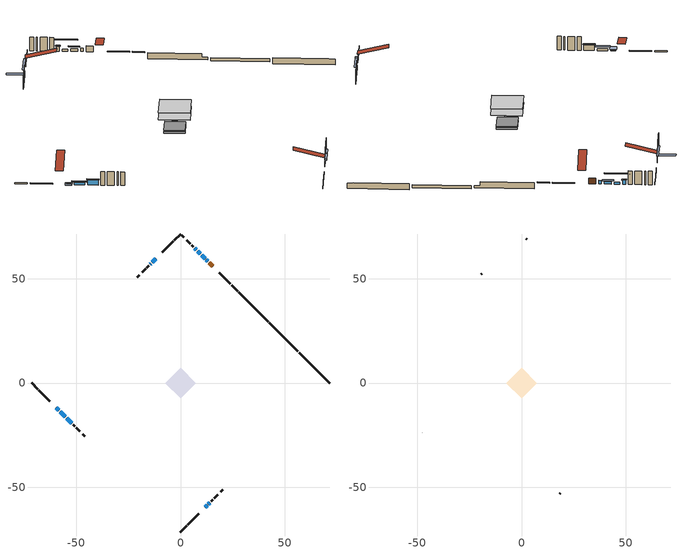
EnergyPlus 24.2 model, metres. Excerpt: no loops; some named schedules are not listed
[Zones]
conditioned space
 floor outside (Floor1 construction): -1.07,0 0,1.07 1.07,0 0,-1.07 z1.65
 floor adiabatic (AdiabaticFloorConstruction): -7.34,0 0,7.34 7.34,0 0,-7.34 z4.09
 floor foundation (Slab1 construction): -4.95,0 0,4.95 4.95,0 0,-4.95 z-1.61
 floor foundation (Slab1 construction 1): -4.81,0 0,4.81 4.81,0 0,-4.81 z-0.95
 floor foundation (Slab1 construction 2): -4.86,0 0,4.86 4.86,0 0,-4.86 z-0.6
 wall outside (RimJoist1 construction): 0,-71.41 2.88,-68.54 / -71.41,0 -68.54,-2.88 / 0,71.41 -2.88,68.54 / 27.33,44.09 24.45,46.96 z1.65:1.95
 wall outside (RimJoist2 construction): 3.54,-67.88 8.75,-62.67 / -67.88,-3.54 -62.67,-8.75 / -3.54,67.88 -8.75,62.67 / 23.79,47.62 18.58,52.83 z1.65:1.95
 wall outside (AdiabaticWallConstruction 1): 15.4,56.01 13.68,57.73 z1.65:3.68
 wall outside (AdiabaticWallConstruction): -59.49,-11.92 -58.31,-13.11 z1.65:1.93; 11.92,-59.49 12.74,-58.67 z1.65:2.97; 13.02,58.39 12.4,59.01 z1.65:2.87; -57.65,-13.76 -55.19,-16.22 z1.65:2.32; 11.75,59.67 10.08,61.34 z1.65:2.51; 13.4,-58.02 14.04,-57.38 z1.65:2.03; -11.92,59.49 -13.56,57.85 / 9.42,61.99 8.18,63.23 z1.65:2.34; 7.53,63.89 6.8,64.61 z1.65:3.17; -14.21,57.2 -14.58,56.84 z1.65:2.47; -54.53,-16.88 -52.08,-19.33 z1.65:3.47
 wall outside (Wall1 construction): 14.69,-56.72 15.52,-55.89 / -51.43,-19.99 -50.59,-20.82 / -15.23,56.18 -16.06,55.35 / 6.15,65.27 5.32,66.1 z1.65:6.53
 wall outside (Wall2 construction): 16.18,-55.23 17.79,-53.63 / -49.94,-21.48 -48.33,-23.08 / -16.72,54.69 -18.33,53.09 / 4.66,66.75 3.05,68.36 z1.65:6.53
 wall outside (Wall4 construction): 19.31,-52.1 20.18,-51.23 / -46.81,-24.61 -45.93,-25.48 / -19.85,51.56 -20.72,50.69 / 1.53,69.88 0.66,70.76 z1.65:6.53
 wall foundation (FoundationWall1 construction): 56.94,14.47,-1.61 56.94,14.47,0.55 69.97,1.45,0.55 69.97,1.45,0.38 71.41,0,0.38 71.41,0,-1.61
 wall foundation (FoundationWall2 construction): 56.28,15.13 42.61,28.8 z-0.95:0.11
 wall foundation (FoundationWall3 construction): 27.99,43.43,-0.6 27.99,43.43,1.65 40.56,30.85,1.65 40.56,30.85,0.24 41.96,29.46,0.24 41.96,29.46,-0.6
 window (WindowConstruction 5): -59.49,-11.93 -58.31,-13.11 z1.65:1.93
 window (WindowConstruction 1): 11.93,-59.49 12.74,-58.67 z1.65:2.97
 window (WindowConstruction 2): 13.02,58.39 12.41,59.01 z1.65:2.87
 window (WindowConstruction 3): -57.65,-13.76 -55.19,-16.22 z1.65:2.32
 window (WindowConstruction 4): 11.75,59.67 10.08,61.34 z1.65:2.51
 window (WindowConstruction 8): 13.4,-58.02 14.04,-57.38 z1.65:2.03
 window (WindowConstruction 9): -11.93,59.49 -13.56,57.86 z1.65:2.34
 window (WindowConstruction 10): 9.42,61.99 8.18,63.23 z1.65:2.34
 window (WindowConstruction 6): 7.52,63.89 6.8,64.61 z1.65:3.17
 window (WindowConstruction 7): -14.22,57.2 -14.58,56.84 z1.65:2.46
 window (WindowConstruction): -54.53,-16.88 -52.08,-19.33 z1.65:3.47
 door (Door): 15.4,56.01 13.68,57.73 z1.65:3.68
 ceiling adiabatic (AdiabaticFloorConstruction): 0,-7.34 7.34,0 0,7.34 -7.34,0 z4.09
attic - vented
 floor to conditioned space (Floor2 construction Reversed): -7.34,0 0,7.34 7.34,0 0,-7.34 z6.53
 wall outside (Wall3 construction): 18.44,-52.97 18.65,-52.76 / -47.68,-23.74 -47.47,-23.95 / -18.98,52.43 -19.19,52.22 / 2.4,69.02 2.19,69.23 z1.65:6.53
 roof outside (Roof1 construction): 11.27,-60.15,6.53 4.04,-52.92,9.08 2.18,-54.78,9.08 9.41,-62.01,6.53; -60.15,-11.27,6.53 -52.92,-4.04,9.08 -54.78,-2.18,9.08 -62.01,-9.41,6.53; -11.27,60.15,6.53 -4.04,52.92,9.08 -2.18,54.78,9.08 -9.41,62.01,6.53; 16.06,55.35,6.53 8.83,48.13,9.08 10.69,46.26,9.08 17.92,53.49,6.53
shading: -58.1,-13.32 -59.7,-11.71 -60.99,-13.01 -59.39,-14.61 z2.23; 14.19,-57.22 10.47,-60.94 11.01,-61.48 14.73,-57.76 z5.02; -54.69,-16.73 -58.15,-13.26 -58.69,-13.8 -55.22,-17.26 z3.03; 9.58,61.84 12.25,59.16 12.79,59.7 10.11,62.38 z3.22; 16.17,-55.25 11.27,-60.15 11.81,-60.68 16.7,-55.79 z5.04; -15.67,55.74 -9.81,61.6 -10.24,62.03 -16.1,56.17 z5.33; 5.83,65.59 11.78,59.64 12.31,60.17 6.36,66.13 z5.67; 6.59,64.82 7.74,63.68 8.17,64.11 7.02,65.25 z3.47; -14.81,56.61 -13.98,57.43 -18.27,61.72 -19.1,60.9 z2.79; -51.87,-19.54 -54.74,-16.67 -55.18,-17.1 -52.3,-19.97 z3.77
[Building]
Building 1: Terrain=Suburbs
[Site:Location]
Lethbridge CDA_AB: Latitude {deg}=49.7; Longitude {deg}=-112.77; Time Zone {hr}=-7; Elevation {m}=910; Keep Site Location Information=Yes
[Site:GroundTemperature:Shallow]
2.17017, 0.159738, -0.00126401, 0.952787, 4.78277, 8.59492, 11.8998, 13.9934, 14.1713, 12.4685, 9.24786, 5.55266
[Site:WaterMainsTemperature]
Calculation Method=Schedule; Temperature Schedule=mains temperature schedule
[Material] Roughness=Rough; Thermal Absorptance=0.9
Name | Thickness {m} | Conductivity {W/m-K} | Density {kg/m3} | Specific Heat {J/kg-K} | Solar Absorptance | Visible Absorptance
asphalt or fiberglass shingles | 0.00635 | 0.162714 | 1121.4 | 1465.45 | 0.4 | 0.4
ceiling loosefill ins | 0.169333 | 0.0480833 | 16.02 | 1046.75 | 0.7 | 0.7
ceiling stud and cavity | 0.1397 | 0.116672 | 65.682 | 1177.47 | 0.7 | 0.7
concrete 4.0 in. | 0.1016 | 1.803125 | 2242.8 | 837.4 | 0.7 | 0.7
concrete 8.0 in. | 0.2032 | 1.803125 | 2242.8 | 837.4 | 0.7 | 0.7
door material | 0.04445 | 0.053851 | 512.64 | 1214.23 | 0.7 | 0.7
exterior vertical ins | 0.0313123 | 0.029427 | 32.04 | 1214.23 | 0.7 | 0.7
floor covering | 0.0127 | 0.0433444 | 54.468 | 1339.84 | 0.6 | 0.6
floor rigid ins | 0.051816 | 0.029427 | 32.04 | 1214.23 | 0.7 | 0.7
floor rigid ins 1; wall rigid ins | 0.512978 | 0.029427 | 32.04 | 1214.23 | 0.7 | 0.7
floor stud and cavity | 0.1397 | 0.0967298 | 92.3553 | 1139.71 | 0.7 | 0.7
floor stud and cavity 1 | 0.1397 | 1.75129 | 37.0049 | 1207.88 | 0.7 | 0.7
furniture material conditioned space 1 | 0.1524 | 0.115458 | 640.8 | 1214.23 | 0.6 | 0.6
gypsum board | 0.0127 | 0.160291 | 801 | 837.4 | 0.6 | 0.6
gypsum board 1 | 0.0127 | 0.160291 | 801 | 837.4 | 0.7 | 0.7
osb sheathing 0.5 in. | 0.0127 | 0.115458 | 512.64 | 1214.23 | 0.7 | 0.7
osb sheathing 0.75 in. | 0.01905 | 0.115458 | 512.64 | 1214.23 | 0.7 | 0.7
osb sheathing 2.0 in. | 0.0508 | 0.115458 | 512.64 | 1214.23 | 0.7 | 0.7
rim joist stud and cavity | 0.0508 | 0.0281579 | 125.044 | 1163.47 | 0.6 | 0.6
rim joist stud and cavity 1 | 0.0508 | 0.143208 | 50.32683 | 1063.81 | 0.6 | 0.6
wall stud and cavity | 0.1397 | 0.0924691 | 139.0536 | 1170.24 | 0.7 | 0.7
wall stud and cavity 1 | 0.1397 | 0.092254 | 139.0536 | 1170.24 | 0.7 | 0.7
wall stud and cavity 2 | 0.0889 | 6.9971 | 50.32683 | 1063.81 | 0.6 | 0.6
wall stud and cavity 3 | 0.1397 | 0.0938894 | 139.0536 | 1170.24 | 0.7 | 0.7
wall stud and cavity 4 | 0.0889 | 0.380278 | 52.3479 | 1209.89 | 0.7 | 0.7
wall stud and cavity 5 | 0.0889 | 0.391764 | 83.0341 | 1211.67 | 0.7 | 0.7
wood siding | 0.0254 | 0.102417 | 544.68 | 1172.36 | 0.4 | 0.4
wood siding 1 | 0.00254 | 0.102417 | 544.68 | 1172.36 | 0.4 | 0.4
wood siding 2; wood siding 3; wood siding 4 | 0.0254 | 0.102417 | 544.68 | 1172.36 | 0.7 | 0.7
[WindowMaterial:SimpleGlazingSystem]
Name | U-Factor {W/m2-K} | Solar Heat Gain Coefficient
WindowMaterial | 2.9077 | 0.68
WindowMaterial 1 | 2.91963 | 0.67
WindowMaterial 10 | 4.636087 | 0.66
WindowMaterial 2 | 1.79538 | 0.38
WindowMaterial 3 | 1.82037 | 0.37
WindowMaterial 4 | 1.73576 | 0.4
WindowMaterial 5 | 2.7033 | 0.47
WindowMaterial 6 | 2.76178 | 0.61
WindowMaterial 7 | 2.74929 | 0.58
WindowMaterial 8 | 2.62948 | 0.55
WindowMaterial 9 | 4.95519 | 0.64
[Construction]
AdiabaticFloorConstruction: floor stud and cavity 1, floor rigid ins 1, osb sheathing 0.75 in., floor covering
AdiabaticWallConstruction: wood siding 3, wall rigid ins, wall stud and cavity 4, gypsum board
AdiabaticWallConstruction 1: wood siding 4, wall rigid ins, wall stud and cavity 4, gypsum board
Door: door material
Floor1 construction: floor stud and cavity, floor rigid ins, osb sheathing 0.75 in., floor covering
Floor2 construction Reversed: gypsum board, ceiling stud and cavity, ceiling loosefill ins
FoundationWall1 construction: concrete 8.0 in., gypsum board 1
FoundationWall2 construction; FoundationWall3 construction: concrete 8.0 in.
furniture construction conditioned space 1: furniture material conditioned space 1
PartitionWallConstruction: gypsum board, wall stud and cavity 5, gypsum board
RimJoist1 construction: wood siding 2, osb sheathing 2.0 in., rim joist stud and cavity
RimJoist2 construction: wood siding 2, rim joist stud and cavity 1
Roof1 construction: asphalt or fiberglass shingles
Slab1 construction; Slab1 construction 1; Slab1 construction 2: concrete 4.0 in.
Wall1 construction: wood siding, osb sheathing 0.5 in., wall stud and cavity, gypsum board
Wall2 construction: wood siding, osb sheathing 0.5 in., wall stud and cavity 1, gypsum board
Wall3 construction: wood siding 1, wall stud and cavity 2
Wall4 construction: wood siding, osb sheathing 0.5 in., wall stud and cavity 3, gypsum board
WindowConstruction: WindowMaterial
WindowConstruction 1: WindowMaterial 1
WindowConstruction 10: WindowMaterial 10
WindowConstruction 2: WindowMaterial 2
WindowConstruction 3: WindowMaterial 3
WindowConstruction 4: WindowMaterial 4
WindowConstruction 5: WindowMaterial 5
WindowConstruction 6: WindowMaterial 6
WindowConstruction 7: WindowMaterial 7
WindowConstruction 8: WindowMaterial 8
WindowConstruction 9: WindowMaterial 9
[Zone] Multiplier=1; Part of Total Floor Area=Yes
Name | Volume {m3}
attic - vented | 45.199
conditioned space | 563.6
[Space]
Name | Zone | Volume {m3}
attic - vented 1 | attic - vented | 45.199
conditioned space 1 | conditioned space | 563.6
[ZoneInfiltration:EffectiveLeakageArea]
infil attic - vented 1: Zone or Space=attic - vented 1; Schedule=Always On Discrete; Effective Air Leakage Area {cm2}=3917.45; Stack Coefficient=0.00051685; Wind Coefficient=1.53604e-05
[ZoneMixing]
whole house fan mix: Zone or Space=attic - vented; Schedule=Always On Continuous; Design Flow Rate Calculation Method=Flow/Zone; Design Flow Rate {m3/s}=0; Source Zone or Space=conditioned space
[SurfaceProperty:ExposedFoundationPerimeter] Exposed Perimeter Calculation Method=TotalExposedPerimeter
Name | Total Exposed Perimeter {m}
Slab1 | 20.47
Slab1 1 | 19.33
Slab1 2 | 19.76
[InternalMass] Zone or ZoneList=conditioned space; Space or SpaceList=conditioned space 1
Name | Construction | Surface Area {m2}
furniture mass conditioned space 1 | furniture construction conditioned space 1 | 100.988
partition wall mass | PartitionWallConstruction | 252.47
[Lights]
interior lighting: Zone or ZoneList or Space or SpaceList=conditioned space 1; Schedule=interior lighting schedule; Design Level Calculation Method=LightingLevel; Lighting Level {W}=343.2; Return Air Fraction=0; Fraction Radiant=0.6; Fraction Visible=0.2; Fraction Replaceable=1
[People]
occupants: Zone or ZoneList or Space or SpaceList=conditioned space 1; Number of People Schedule=occupants schedule; Number of People Calculation Method=People; Number of People=3; Fraction Radiant=0.314171; Sensible Heat Fraction=0.56303; Activity Level Schedule=occupants activity schedule; Carbon Dioxide Generation Rate {m3/s-W}=0; Enable ASHRAE 55 Comfort Warnings=No; Mean Radiant Temperature Calculation Type=EnclosureAveraged
[ElectricEquipment] Zone or ZoneList or Space or SpaceList=conditioned space 1; Design Level Calculation Method=EquipmentLevel
Name | Schedule | Design Level {W} | Fraction Latent | Fraction Radiant | Fraction Lost
clothes dryer | clothes dryer schedule | 140.772 | 0.015 | 0.081 | 0.85
clothes washer | clothes washer schedule | 32.1985 | 0.03 | 0.162 | 0.7
cooking range | cooking range schedule | 215.147 | 0.08 | 0.432 | 0.2
dishwasher | dishwasher schedule | 66.8632 | 0.3 | 0.18 | 0.4
fridge | fridge schedule | 72.9452 | 0 | 0.6 | 0
mech vent house fan | mech vent house fan schedule | 0 | 0 | 0 | 1
mech vent house fan cfis | mech vent house fan cfis schedule | 0 | 0 | 0 | 0
misc plug loads | misc plug loads schedule | 494.7 | 0.045 | 0.513 | 0.1
whole house fan | Always On Discrete | 0 | 0 | 0 | 1
[OtherEquipment] Zone or ZoneList or Space or SpaceList=conditioned space 1; Design Level Calculation Method=EquipmentLevel
Name | Fuel Type | Schedule | Design Level {W} | Fraction Latent | Fraction Radiant | Fraction Lost
clothes dryer 1 | Electricity | clothes dryer schedule | 0 | 0.015 | 0.081 | 0.85
cooking range 1 | Electricity | cooking range schedule | 0 | 0.08 | 0.432 | 0.2
general water use latent | None | general water use schedule | 62.594 | 1 | 0 | 0
general water use sensible | None | general water use schedule | -61.6891 | 0 | 0.6 | 0
mech vent house fan latent load | None | Always On Discrete | 0 | 1 | 0 | 0
mech vent house fan sensible load | None | Always On Discrete | 0 | 0 | 0 | 0
water heater energy adjustment1 | NaturalGas | Always On Discrete | 0.01 | 0 | 0 | 1
[ZoneInfiltration:DesignFlowRate] Zone or ZoneList or Space or SpaceList=conditioned space 1; Schedule=Always On Discrete; Design Flow Rate Calculation Method=Flow/Zone; Design Flow Rate {m3/s}=0
infil flow; natural vent flow; whole house fan flow
[Foundation:Kiva] Initial Indoor Air Temperature {C}=18; Wall Depth Below Slab {m}=0.2032
Name | Wall Height Above Grade {m} | Custom Block Material Name 1 | Custom Block Depth 1 {m} | Custom Block X Position 1 {m} | Custom Block Z Position 1 {m}
Foundation Kiva 1 | 0.549981 | exterior vertical ins | 2.16 | 0.2159 | 0
Foundation Kiva 2 | 0.110002
Foundation Kiva 3 | 1.65
[Foundation:Kiva:Settings]
Soil Conductivity {W/m-K}=0.849921; Soil Density {kg/m3}=1842.3; Soil Specific Heat {J/kg-K}=418.7; Ground Solar Absorptivity=0.9; Ground Thermal Absorptivity=0.9; Ground Surface Roughness {m}=0.03; Far-Field Width {m}=40; Deep-Ground Boundary Condition=ZeroFlux; Deep-Ground Depth {m}=40; Minimum Cell Dimension {m}=0.2; Maximum Cell Growth Coefficient=3; Simulation Timestep=Timestep
[Exterior:Lights]
exterior lighting: Schedule=exterior lighting schedule; Design Level {W}=75.6
[Schedule:Constant]
Name | Hourly Value
Always On Continuous; mech vent house fan schedule; mech vent house fan cfis schedule; Always On Discrete | 1
occupants activity schedule | 117.228
fridge schedule | 0
[Schedule:Week:Daily]
interior lighting schedule Week Rule - Jan1-Jan27: interior lighting schedule day, interior lighting schedule day, interior lighting schedule day, interior lighting schedule day, interior lighting schedule day, interior lighting schedule day, interior lighting schedule day, interior lighting schedule default day, interior lighting schedule default day, interior lighting schedule default day, interior lighting schedule default day, interior lighting schedule default day
interior lighting schedule Week Rule - Jan28-Feb3: interior lighting schedule day, interior lighting schedule day, interior lighting schedule day, interior lighting schedule day, interior lighting schedule day 1, interior lighting schedule day 1, interior lighting schedule day 1, interior lighting schedule default day, interior lighting schedule default day, interior lighting schedule default day, interior lighting schedule default day, interior lighting schedule default day
interior lighting schedule Week Rule - Feb4-Feb24: interior lighting schedule day 1, interior lighting schedule day 1, interior lighting schedule day 1, interior lighting schedule day 1, interior lighting schedule day 1, interior lighting schedule day 1, interior lighting schedule day 1, interior lighting schedule default day, interior lighting schedule default day, interior lighting schedule default day, interior lighting schedule default day, interior lighting schedule default day
interior lighting schedule Week Rule - Feb25-Mar3: interior lighting schedule day 1, interior lighting schedule day 1, interior lighting schedule day 1, interior lighting schedule day 1, interior lighting schedule day 2, interior lighting schedule day 2, interior lighting schedule day 2, interior lighting schedule default day, interior lighting schedule default day, interior lighting schedule default day, interior lighting schedule default day, interior lighting schedule default day
interior lighting schedule Week Rule - Mar4-Mar31: interior lighting schedule day 2, interior lighting schedule day 2, interior lighting schedule day 2, interior lighting schedule day 2, interior lighting schedule day 2, interior lighting schedule day 2, interior lighting schedule day 2, interior lighting schedule default day, interior lighting schedule default day, interior lighting schedule default day, interior lighting schedule default day, interior lighting schedule default day
interior lighting schedule Week Rule - Apr1-Apr28: interior lighting schedule day 3, interior lighting schedule day 3, interior lighting schedule day 3, interior lighting schedule day 3, interior lighting schedule day 3, interior lighting schedule day 3, interior lighting schedule day 3, interior lighting schedule default day, interior lighting schedule default day, interior lighting schedule default day, interior lighting schedule default day, interior lighting schedule default day
interior lighting schedule Week Rule - Apr29-May5: interior lighting schedule day 3, interior lighting schedule day 3, interior lighting schedule day 4, interior lighting schedule day 4, interior lighting schedule day 4, interior lighting schedule day 4, interior lighting schedule day 4, interior lighting schedule default day, interior lighting schedule default day, interior lighting schedule default day, interior lighting schedule default day, interior lighting schedule default day
interior lighting schedule Week Rule - May6-May26: interior lighting schedule day 4, interior lighting schedule day 4, interior lighting schedule day 4, interior lighting schedule day 4, interior lighting schedule day 4, interior lighting schedule day 4, interior lighting schedule day 4, interior lighting schedule default day, interior lighting schedule default day, interior lighting schedule default day, interior lighting schedule default day, interior lighting schedule default day
interior lighting schedule Week Rule - May27-Jun2: interior lighting schedule day 4, interior lighting schedule day 4, interior lighting schedule day 4, interior lighting schedule day 4, interior lighting schedule day 4, interior lighting schedule day 5, interior lighting schedule day 5, interior lighting schedule default day, interior lighting schedule default day, interior lighting schedule default day, interior lighting schedule default day, interior lighting schedule default day
interior lighting schedule Week Rule - Jun3-Jun30: interior lighting schedule day 5, interior lighting schedule day 5, interior lighting schedule day 5, interior lighting schedule day 5, interior lighting schedule day 5, interior lighting schedule day 5, interior lighting schedule day 5, interior lighting schedule default day, interior lighting schedule default day, interior lighting schedule default day, interior lighting schedule default day, interior lighting schedule default day
interior lighting schedule Week Rule - Jul1-Jul28: interior lighting schedule day 6, interior lighting schedule day 6, interior lighting schedule day 6, interior lighting schedule day 6, interior lighting schedule day 6, interior lighting schedule day 6, interior lighting schedule day 6, interior lighting schedule default day, interior lighting schedule default day, interior lighting schedule default day, interior lighting schedule default day, interior lighting schedule default day
interior lighting schedule Week Rule - Jul29-Aug4: interior lighting schedule day 6, interior lighting schedule day 6, interior lighting schedule day 6, interior lighting schedule day 7, interior lighting schedule day 7, interior lighting schedule day 7, interior lighting schedule day 7, interior lighting schedule default day, interior lighting schedule default day, interior lighting schedule default day, interior lighting schedule default day, interior lighting schedule default day
interior lighting schedule Week Rule - Aug5-Aug25: interior lighting schedule day 7, interior lighting schedule day 7, interior lighting schedule day 7, interior lighting schedule day 7, interior lighting schedule day 7, interior lighting schedule day 7, interior lighting schedule day 7, interior lighting schedule default day, interior lighting schedule default day, interior lighting schedule default day, interior lighting schedule default day, interior lighting schedule default day
interior lighting schedule Week Rule - Aug26-Sep1: interior lighting schedule day 7, interior lighting schedule day 7, interior lighting schedule day 7, interior lighting schedule day 7, interior lighting schedule day 7, interior lighting schedule day 7, interior lighting schedule day 8, interior lighting schedule default day, interior lighting schedule default day, interior lighting schedule default day, interior lighting schedule default day, interior lighting schedule default day
interior lighting schedule Week Rule - Sep2-Sep29: interior lighting schedule day 8, interior lighting schedule day 8, interior lighting schedule day 8, interior lighting schedule day 8, interior lighting schedule day 8, interior lighting schedule day 8, interior lighting schedule day 8, interior lighting schedule default day, interior lighting schedule default day, interior lighting schedule default day, interior lighting schedule default day, interior lighting schedule default day
interior lighting schedule Week Rule - Sep30-Oct6: interior lighting schedule day 8, interior lighting schedule day 9, interior lighting schedule day 9, interior lighting schedule day 9, interior lighting schedule day 9, interior lighting schedule day 9, interior lighting schedule day 9, interior lighting schedule default day, interior lighting schedule default day, interior lighting schedule default day, interior lighting schedule default day, interior lighting schedule default day
interior lighting schedule Week Rule - Oct7-Oct27: interior lighting schedule day 9, interior lighting schedule day 9, interior lighting schedule day 9, interior lighting schedule day 9, interior lighting schedule day 9, interior lighting schedule day 9, interior lighting schedule day 9, interior lighting schedule default day, interior lighting schedule default day, interior lighting schedule default day, interior lighting schedule default day, interior lighting schedule default day
interior lighting schedule Week Rule - Oct28-Nov3: interior lighting schedule day 9, interior lighting schedule day 9, interior lighting schedule day 9, interior lighting schedule day 9, interior lighting schedule day 10, interior lighting schedule day 10, interior lighting schedule day 10, interior lighting schedule default day, interior lighting schedule default day, interior lighting schedule default day, interior lighting schedule default day, interior lighting schedule default day
interior lighting schedule Week Rule - Nov4-Nov24: interior lighting schedule day 10, interior lighting schedule day 10, interior lighting schedule day 10, interior lighting schedule day 10, interior lighting schedule day 10, interior lighting schedule day 10, interior lighting schedule day 10, interior lighting schedule default day, interior lighting schedule default day, interior lighting schedule default day, interior lighting schedule default day, interior lighting schedule default day
interior lighting schedule Week Rule - Nov25-Dec1: interior lighting schedule day 10, interior lighting schedule day 10, interior lighting schedule day 10, interior lighting schedule day 10, interior lighting schedule day 10, interior lighting schedule day 10, interior lighting schedule day 11, interior lighting schedule default day, interior lighting schedule default day, interior lighting schedule default day, interior lighting schedule default day, interior lighting schedule default day
interior lighting schedule Week Rule - Dec2-Dec31: interior lighting schedule day 11, interior lighting schedule day 11, interior lighting schedule day 11, interior lighting schedule day 11, interior lighting schedule day 11, interior lighting schedule day 11, interior lighting schedule day 11, interior lighting schedule default day, interior lighting schedule default day, interior lighting schedule default day, interior lighting schedule default day, interior lighting schedule default day
occupants schedule Week Rule - Jan1-Dec31: occupants schedule day, occupants schedule day, occupants schedule day, occupants schedule day, occupants schedule day, occupants schedule day, occupants schedule day, occupants schedule default day, occupants schedule default day, occupants schedule default day, occupants schedule default day, occupants schedule default day
clothes dryer schedule Week Rule - Jan1-Dec31: clothes dryer schedule day, clothes dryer schedule day, clothes dryer schedule day, clothes dryer schedule day, clothes dryer schedule day, clothes dryer schedule day, clothes dryer schedule day, clothes dryer schedule default day, clothes dryer schedule default day, clothes dryer schedule default day, clothes dryer schedule default day, clothes dryer schedule default day
clothes washer schedule Week Rule - Jan1-Dec31: clothes washer schedule day, clothes washer schedule day, clothes washer schedule day, clothes washer schedule day, clothes washer schedule day, clothes washer schedule day, clothes washer schedule day, clothes washer schedule default day, clothes washer schedule default day, clothes washer schedule default day, clothes washer schedule default day, clothes washer schedule default day
cooking range schedule Week Rule - Jan1-Dec31: cooking range schedule day, cooking range schedule day, cooking range schedule day, cooking range schedule day, cooking range schedule day, cooking range schedule day, cooking range schedule day, cooking range schedule default day, cooking range schedule default day, cooking range schedule default day, cooking range schedule default day, cooking range schedule default day
dishwasher schedule Week Rule - Jan1-Dec31: dishwasher schedule day, dishwasher schedule day, dishwasher schedule day, dishwasher schedule day, dishwasher schedule day, dishwasher schedule day, dishwasher schedule day, dishwasher schedule default day, dishwasher schedule default day, dishwasher schedule default day, dishwasher schedule default day, dishwasher schedule default day
misc plug loads schedule Week Rule - Jan1-Dec31: misc plug loads schedule day, misc plug loads schedule day, misc plug loads schedule day, misc plug loads schedule day, misc plug loads schedule day, misc plug loads schedule day, misc plug loads schedule day, misc plug loads schedule default day, misc plug loads schedule default day, misc plug loads schedule default day, misc plug loads schedule default day, misc plug loads schedule default day
general water use schedule Week Rule - Jan1-Dec31: general water use schedule day, general water use schedule day, general water use schedule day, general water use schedule day, general water use schedule day, general water use schedule day, general water use schedule day, general water use schedule default day, general water use schedule default day, general water use schedule default day, general water use schedule default day, general water use schedule default day
exterior lighting schedule Week Rule - Jan1-Jan27: exterior lighting schedule day, exterior lighting schedule day, exterior lighting schedule day, exterior lighting schedule day, exterior lighting schedule day, exterior lighting schedule day, exterior lighting schedule day, exterior lighting schedule default day, exterior lighting schedule default day, exterior lighting schedule default day, exterior lighting schedule default day, exterior lighting schedule default day
exterior lighting schedule Week Rule - Jan28-Feb3: exterior lighting schedule day, exterior lighting schedule day, exterior lighting schedule day, exterior lighting schedule day, exterior lighting schedule day 1, exterior lighting schedule day 1, exterior lighting schedule day 1, exterior lighting schedule default day, exterior lighting schedule default day, exterior lighting schedule default day, exterior lighting schedule default day, exterior lighting schedule default day
exterior lighting schedule Week Rule - Feb4-Feb24: exterior lighting schedule day 1, exterior lighting schedule day 1, exterior lighting schedule day 1, exterior lighting schedule day 1, exterior lighting schedule day 1, exterior lighting schedule day 1, exterior lighting schedule day 1, exterior lighting schedule default day, exterior lighting schedule default day, exterior lighting schedule default day, exterior lighting schedule default day, exterior lighting schedule default day
exterior lighting schedule Week Rule - Feb25-Mar3: exterior lighting schedule day 1, exterior lighting schedule day 1, exterior lighting schedule day 1, exterior lighting schedule day 1, exterior lighting schedule day 2, exterior lighting schedule day 2, exterior lighting schedule day 2, exterior lighting schedule default day, exterior lighting schedule default day, exterior lighting schedule default day, exterior lighting schedule default day, exterior lighting schedule default day
exterior lighting schedule Week Rule - Mar4-Mar31: exterior lighting schedule day 2, exterior lighting schedule day 2, exterior lighting schedule day 2, exterior lighting schedule day 2, exterior lighting schedule day 2, exterior lighting schedule day 2, exterior lighting schedule day 2, exterior lighting schedule default day, exterior lighting schedule default day, exterior lighting schedule default day, exterior lighting schedule default day, exterior lighting schedule default day
exterior lighting schedule Week Rule - Apr1-Apr28: exterior lighting schedule day 3, exterior lighting schedule day 3, exterior lighting schedule day 3, exterior lighting schedule day 3, exterior lighting schedule day 3, exterior lighting schedule day 3, exterior lighting schedule day 3, exterior lighting schedule default day, exterior lighting schedule default day, exterior lighting schedule default day, exterior lighting schedule default day, exterior lighting schedule default day
exterior lighting schedule Week Rule - Apr29-May5: exterior lighting schedule day 3, exterior lighting schedule day 3, exterior lighting schedule day 4, exterior lighting schedule day 4, exterior lighting schedule day 4, exterior lighting schedule day 4, exterior lighting schedule day 4, exterior lighting schedule default day, exterior lighting schedule default day, exterior lighting schedule default day, exterior lighting schedule default day, exterior lighting schedule default day
exterior lighting schedule Week Rule - May6-May26: exterior lighting schedule day 4, exterior lighting schedule day 4, exterior lighting schedule day 4, exterior lighting schedule day 4, exterior lighting schedule day 4, exterior lighting schedule day 4, exterior lighting schedule day 4, exterior lighting schedule default day, exterior lighting schedule default day, exterior lighting schedule default day, exterior lighting schedule default day, exterior lighting schedule default day
exterior lighting schedule Week Rule - May27-Jun2: exterior lighting schedule day 4, exterior lighting schedule day 4, exterior lighting schedule day 4, exterior lighting schedule day 4, exterior lighting schedule day 4, exterior lighting schedule day 5, exterior lighting schedule day 5, exterior lighting schedule default day, exterior lighting schedule default day, exterior lighting schedule default day, exterior lighting schedule default day, exterior lighting schedule default day
exterior lighting schedule Week Rule - Jun3-Jun30: exterior lighting schedule day 5, exterior lighting schedule day 5, exterior lighting schedule day 5, exterior lighting schedule day 5, exterior lighting schedule day 5, exterior lighting schedule day 5, exterior lighting schedule day 5, exterior lighting schedule default day, exterior lighting schedule default day, exterior lighting schedule default day, exterior lighting schedule default day, exterior lighting schedule default day
exterior lighting schedule Week Rule - Jul1-Jul28: exterior lighting schedule day 6, exterior lighting schedule day 6, exterior lighting schedule day 6, exterior lighting schedule day 6, exterior lighting schedule day 6, exterior lighting schedule day 6, exterior lighting schedule day 6, exterior lighting schedule default day, exterior lighting schedule default day, exterior lighting schedule default day, exterior lighting schedule default day, exterior lighting schedule default day
exterior lighting schedule Week Rule - Jul29-Aug4: exterior lighting schedule day 6, exterior lighting schedule day 6, exterior lighting schedule day 6, exterior lighting schedule day 7, exterior lighting schedule day 7, exterior lighting schedule day 7, exterior lighting schedule day 7, exterior lighting schedule default day, exterior lighting schedule default day, exterior lighting schedule default day, exterior lighting schedule default day, exterior lighting schedule default day
exterior lighting schedule Week Rule - Aug5-Aug25: exterior lighting schedule day 7, exterior lighting schedule day 7, exterior lighting schedule day 7, exterior lighting schedule day 7, exterior lighting schedule day 7, exterior lighting schedule day 7, exterior lighting schedule day 7, exterior lighting schedule default day, exterior lighting schedule default day, exterior lighting schedule default day, exterior lighting schedule default day, exterior lighting schedule default day
exterior lighting schedule Week Rule - Aug26-Sep1: exterior lighting schedule day 7, exterior lighting schedule day 7, exterior lighting schedule day 7, exterior lighting schedule day 7, exterior lighting schedule day 7, exterior lighting schedule day 7, exterior lighting schedule day 8, exterior lighting schedule default day, exterior lighting schedule default day, exterior lighting schedule default day, exterior lighting schedule default day, exterior lighting schedule default day
exterior lighting schedule Week Rule - Sep2-Sep29: exterior lighting schedule day 8, exterior lighting schedule day 8, exterior lighting schedule day 8, exterior lighting schedule day 8, exterior lighting schedule day 8, exterior lighting schedule day 8, exterior lighting schedule day 8, exterior lighting schedule default day, exterior lighting schedule default day, exterior lighting schedule default day, exterior lighting schedule default day, exterior lighting schedule default day
exterior lighting schedule Week Rule - Sep30-Oct6: exterior lighting schedule day 8, exterior lighting schedule day 9, exterior lighting schedule day 9, exterior lighting schedule day 9, exterior lighting schedule day 9, exterior lighting schedule day 9, exterior lighting schedule day 9, exterior lighting schedule default day, exterior lighting schedule default day, exterior lighting schedule default day, exterior lighting schedule default day, exterior lighting schedule default day
exterior lighting schedule Week Rule - Oct7-Oct27: exterior lighting schedule day 9, exterior lighting schedule day 9, exterior lighting schedule day 9, exterior lighting schedule day 9, exterior lighting schedule day 9, exterior lighting schedule day 9, exterior lighting schedule day 9, exterior lighting schedule default day, exterior lighting schedule default day, exterior lighting schedule default day, exterior lighting schedule default day, exterior lighting schedule default day
exterior lighting schedule Week Rule - Oct28-Nov3: exterior lighting schedule day 9, exterior lighting schedule day 9, exterior lighting schedule day 9, exterior lighting schedule day 9, exterior lighting schedule day 10, exterior lighting schedule day 10, exterior lighting schedule day 10, exterior lighting schedule default day, exterior lighting schedule default day, exterior lighting schedule default day, exterior lighting schedule default day, exterior lighting schedule default day
[Schedule:Year]
interior lighting schedule: interior lighting schedule Week Rule - Jan1-Jan27, 1, 1, 1, 27, interior lighting schedule Week Rule - Jan28-Feb3, 1, 28, 2, 3, interior lighting schedule Week Rule - Feb4-Feb24, 2, 4, 2, 24, interior lighting schedule Week Rule - Feb25-Mar3, 2, 25, 3, 3, interior lighting schedule Week Rule - Mar4-Mar31, 3, 4, 3, 31, interior lighting schedule Week Rule - Apr1-Apr28, 4, 1, 4, 28, interior lighting schedule Week Rule - Apr29-May5, 4, 29, 5, 5, interior lighting schedule Week Rule - May6-May26, 5, 6, 5, 26, interior lighting schedule Week Rule - May27-Jun2, 5, 27, 6, 2, interior lighting schedule Week Rule - Jun3-Jun30, 6, 3, 6, 30, interior lighting schedule Week Rule - Jul1-Jul28, 7, 1, 7, 28, interior lighting schedule Week Rule - Jul29-Aug4, 7, 29, 8, 4, interior lighting schedule Week Rule - Aug5-Aug25, 8, 5, 8, 25, interior lighting schedule Week Rule - Aug26-Sep1, 8, 26, 9, 1, interior lighting schedule Week Rule - Sep2-Sep29, 9, 2, 9, 29, interior lighting schedule Week Rule - Sep30-Oct6, 9, 30, 10, 6, interior lighting schedule Week Rule - Oct7-Oct27, 10, 7, 10, 27, interior lighting schedule Week Rule - Oct28-Nov3, 10, 28, 11, 3, interior lighting schedule Week Rule - Nov4-Nov24, 11, 4, 11, 24, interior lighting schedule Week Rule - Nov25-Dec1, 11, 25, 12, 1, interior lighting schedule Week Rule - Dec2-Dec31, 12, 2, 12, 31
occupants schedule: occupants schedule Week Rule - Jan1-Dec31, 1, 1, 12, 31
clothes dryer schedule: clothes dryer schedule Week Rule - Jan1-Dec31, 1, 1, 12, 31
clothes washer schedule: clothes washer schedule Week Rule - Jan1-Dec31, 1, 1, 12, 31
cooking range schedule: cooking range schedule Week Rule - Jan1-Dec31, 1, 1, 12, 31
dishwasher schedule: dishwasher schedule Week Rule - Jan1-Dec31, 1, 1, 12, 31
misc plug loads schedule: misc plug loads schedule Week Rule - Jan1-Dec31, 1, 1, 12, 31
general water use schedule: general water use schedule Week Rule - Jan1-Dec31, 1, 1, 12, 31
exterior lighting schedule: exterior lighting schedule Week Rule - Jan1-Jan27, 1, 1, 1, 27, exterior lighting schedule Week Rule - Jan28-Feb3, 1, 28, 2, 3, exterior lighting schedule Week Rule - Feb4-Feb24, 2, 4, 2, 24, exterior lighting schedule Week Rule - Feb25-Mar3, 2, 25, 3, 3, exterior lighting schedule Week Rule - Mar4-Mar31, 3, 4, 3, 31, exterior lighting schedule Week Rule - Apr1-Apr28, 4, 1, 4, 28, exterior lighting schedule Week Rule - Apr29-May5, 4, 29, 5, 5, exterior lighting schedule Week Rule - May6-May26, 5, 6, 5, 26, exterior lighting schedule Week Rule - May27-Jun2, 5, 27, 6, 2, exterior lighting schedule Week Rule - Jun3-Jun30, 6, 3, 6, 30, exterior lighting schedule Week Rule - Jul1-Jul28, 7, 1, 7, 28, exterior lighting schedule Week Rule - Jul29-Aug4, 7, 29, 8, 4, exterior lighting schedule Week Rule - Aug5-Aug25, 8, 5, 8, 25, exterior lighting schedule Week Rule - Aug26-Sep1, 8, 26, 9, 1, exterior lighting schedule Week Rule - Sep2-Sep29, 9, 2, 9, 29, exterior lighting schedule Week Rule - Sep30-Oct6, 9, 30, 10, 6, exterior lighting schedule Week Rule - Oct7-Oct27, 10, 7, 10, 27, exterior lighting schedule Week Rule - Oct28-Nov3, 10, 28, 11, 3, exterior lighting schedule Week Rule - Nov4-Nov24, 11, 4, 11, 24, exterior lighting schedule Week Rule - Nov25-Dec1, 11, 25, 12, 1, exterior lighting schedule Week Rule - Dec2-Dec31, 12, 2, 12, 31
[Schedule:Compact]
mains temperature schedule: Through: 01/01, For: AllDays, Until: 24:00, 6.68667, Through: 01/02, For: AllDays, Until: 24:00, 6.61944, Through: 01/03, For: AllDays, Until: 24:00, 6.55333, Through: 01/04, For: AllDays, Until: 24:00, 6.48778, Through: 01/05, For: AllDays, Until: 24:00, 6.42389, Through: 01/06, For: AllDays, Until: 24:00, 6.36111, Through: 01/07, For: AllDays, Until: 24:00, 6.29944, Through: 01/08, For: AllDays, Until: 24:00, 6.23889, Through: 01/09, For: AllDays, Until: 24:00, 6.17944, Through: 01/10, For: AllDays, Until: 24:00, 6.12111, Through: 01/11, For: AllDays, Until: 24:00, 6.06444, Through: 01/12, For: AllDays, Until: 24:00, 6.00833, Through: 01/13, For: AllDays, Until: 24:00, 5.95389, Through: 01/14, For: AllDays, Until: 24:00, 5.90111, Through: 01/15, For: AllDays, Until: 24:00, 5.84889, Through: 01/16, For: AllDays, Until: 24:00, 5.79833, Through: 01/17, For: AllDays, Until: 24:00, 5.74889, Through: 01/18, For: AllDays, Until: 24:00, 5.70111, Through: 01/19, For: AllDays, Until: 24:00, 5.65444, Through: 01/20, For: AllDays, Until: 24:00, 5.60944, Through: 01/21, For: AllDays, Until: 24:00, 5.56556, Through: 01/22, For: AllDays, Until: 24:00, 5.52333, Through: 01/23, For: AllDays, Until: 24:00, 5.48222, Through: 01/24, For: AllDays, Until: 24:00, 5.44222, Through: 01/25, For: AllDays, Until: 24:00, 5.40389, Through: 01/26, For: AllDays, Until: 24:00, 5.36722, Through: 01/27, For: AllDays, Until: 24:00, 5.33222, Through: 01/28, For: AllDays, Until: 24:00, 5.29833, Through: 01/29, For: AllDays, Until: 24:00, 5.26556, Through: 01/30, For: AllDays, Until: 24:00, 5.235, Through: 01/31, For: AllDays, Until: 24:00, 5.20556, Through: 02/01, For: AllDays, Until: 24:00, 5.17722, Through: 02/02, For: AllDays, Until: 24:00, 5.15111, Through: 02/03, For: AllDays, Until: 24:00, 5.12611, Through: 02/04, For: AllDays, Until: 24:00, 5.10278, Through: 02/05, For: AllDays, Until: 24:00, 5.08056, Through: 02/06, For: AllDays, Until: 24:00, 5.06, Through: 02/07, For: AllDays, Until: 24:00, 5.04167, Through: 02/08, For: AllDays, Until: 24:00, 5.02389, Through: 02/09, For: AllDays, Until: 24:00, 5.00833, Through: 02/10, For: AllDays, Until: 24:00, 4.99444, Through: 02/11, For: AllDays, Until: 24:00, 4.98167, Through: 02/12, For: AllDays, Until: 24:00, 4.97056, Through: 02/13, For: AllDays, Until: 24:00, 4.96111, Through: 02/14, For: AllDays, Until: 24:00, 4.95333, Through: 02/15, For: AllDays, Until: 24:00, 4.94667, Through: 02/16, For: AllDays, Until: 24:00, 4.94222, Through: 02/17, For: AllDays, Until: 24:00, 4.93889, Through: 02/18, For: AllDays, Until: 24:00, 4.93722, Through: 02/19, For: AllDays, Until: 24:00, 4.93722, Through: 02/20, For: AllDays, Until: 24:00, 4.93833, Through: 02/21, For: AllDays, Until: 24:00, 4.94167, Through: 02/22, For: AllDays, Until: 24:00, 4.94611, Through: 02/23, For: AllDays, Until: 24:00, 4.95278, Through: 02/24, For: AllDays, Until: 24:00, 4.96056, Through: 02/25, For: AllDays, Until: 24:00, 4.96944, Through: 02/26, For: AllDays, Until: 24:00, 4.98056, Through: 02/27, For: AllDays, Until: 24:00, 4.99333, Through: 02/28, For: AllDays, Until: 24:00, 5.00722, Through: 03/01, For: AllDays, Until: 24:00, 5.02278, Through: 03/02, For: AllDays, Until: 24:00, 5.04, Through: 03/03, For: AllDays, Until: 24:00, 5.05833, Through: 03/04, For: AllDays, Until: 24:00, 5.07889, Through: 03/05, For: AllDays, Until: 24:00, 5.10056, Through: 03/06, For: AllDays, Until: 24:00, 5.12389, Through: 03/07, For: AllDays, Until: 24:00, 5.14889, Through: 03/08, For: AllDays, Until: 24:00, 5.175, Through: 03/09, For: AllDays, Until: 24:00, 5.20278, Through: 03/10, For: AllDays, Until: 24:00, 5.23222, Through: 03/11, For: AllDays, Until: 24:00, 5.26278, Through: 03/12, For: AllDays, Until: 24:00, 5.29556, Through: 03/13, For: AllDays, Until: 24:00, 5.32889, Through: 03/14, For: AllDays, Until: 24:00, 5.36444, Through: 03/15, For: AllDays, Until: 24:00, 5.40111, Through: 03/16, For: AllDays, Until: 24:00, 5.43889, Through: 03/17, For: AllDays, Until: 24:00, 5.47833, Through: 03/18, For: AllDays, Until: 24:00, 5.51944, Through: 03/19, For: AllDays, Until: 24:00, 5.56167, Through: 03/20, For: AllDays, Until: 24:00, 5.60556, Through: 03/21, For: AllDays, Until: 24:00, 5.65056, Through: 03/22, For: AllDays, Until: 24:00, 5.69722, Through: 03/23, For: AllDays, Until: 24:00, 5.745, Through: 03/24, For: AllDays, Until: 24:00, 5.79444, Through: 03/25, For: AllDays, Until: 24:00, 5.84444, Through: 03/26, For: AllDays, Until: 24:00, 5.89667, Through: 03/27, For: AllDays, Until: 24:00, 5.94944, Through: 03/28, For: AllDays, Until: 24:00, 6.00389, Through: 03/29, For: AllDays, Until: 24:00, 6.05944, Through: 03/30, For: AllDays, Until: 24:00, 6.11611, Through: 03/31, For: AllDays, Until: 24:00, 6.17444, Through: 04/01, For: AllDays, Until: 24:00, 6.23389, Through: 04/02, For: AllDays, Until: 24:00, 6.29444, Through: 04/03, For: AllDays, Until: 24:00, 6.35611, Through: 04/04, For: AllDays, Until: 24:00, 6.41889, Through: 04/05, For: AllDays, Until: 24:00, 6.48278, Through: 04/06, For: AllDays, Until: 24:00, 6.54778, Through: 04/07, For: AllDays, Until: 24:00, 6.61389, Through: 04/08, For: AllDays, Until: 24:00, 6.68111, Through: 04/09, For: AllDays, Until: 24:00, 6.74944, Through: 04/10, For: AllDays, Until: 24:00, 6.81889, Through: 04/11, For: AllDays, Until: 24:00, 6.88889, Through: 04/12, For: AllDays, Until: 24:00, 6.96056, Through: 04/13, For: AllDays, Until: 24:00, 7.03278, Through: 04/14, For: AllDays, Until: 24:00, 7.10611, Through: 04/15, For: AllDays, Until: 24:00, 7.18, Through: 04/16, For: AllDays, Until: 24:00, 7.255, Through: 04/17, For: AllDays, Until: 24:00, 7.33111, Through: 04/18, For: AllDays, Until: 24:00, 7.40833, Through: 04/19, For: AllDays, Until: 24:00, 7.48611, Through: 04/20, For: AllDays, Until: 24:00, 7.56444, Through: 04/21, For: AllDays, Until: 24:00, 7.64389, Through: 04/22, For: AllDays, Until: 24:00, 7.72389, Through: 04/23, For: AllDays, Until: 24:00, 7.80444, Through: 04/24, For: AllDays, Until: 24:00, 7.88611, Through: 04/25, For: AllDays, Until: 24:00, 7.96833, Through: 04/26, For: AllDays, Until: 24:00, 8.05167, Through: 04/27, For: AllDays, Until: 24:00, 8.135, Through: 04/28, For: AllDays, Until: 24:00, 8.21944, Through: 04/29, For: AllDays, Until: 24:00, 8.30389, Through: 04/30, For: AllDays, Until: 24:00, 8.38944, Through: 05/01, For: AllDays, Until: 24:00, 8.47556, Through: 05/02, For: AllDays, Until: 24:00, 8.56222, Through: 05/03, For: AllDays, Until: 24:00, 8.64889, Through: 05/04, For: AllDays, Until: 24:00, 8.73667, Through: 05/05, For: AllDays, Until: 24:00, 8.82444, Through: 05/06, For: AllDays, Until: 24:00, 8.91278, Through: 05/07, For: AllDays, Until: 24:00, 9.00167, Through: 05/08, For: AllDays, Until: 24:00, 9.09056, Through: 05/09, For: AllDays, Until: 24:00, 9.18, Through: 05/10, For: AllDays, Until: 24:00, 9.27, Through: 05/11, For: AllDays, Until: 24:00, 9.36, Through: 05/12, For: AllDays, Until: 24:00, 9.45, Through: 05/13, For: AllDays, Until: 24:00, 9.54056, Through: 05/14, For: AllDays, Until: 24:00, 9.63167, Through: 05/15, For: AllDays, Until: 24:00, 9.72278, Through: 05/16, For: AllDays, Until: 24:00, 9.81389, Through: 05/17, For: AllDays, Until: 24:00, 9.905, Through: 05/18, For: AllDays, Until: 24:00, 9.99611, Through: 05/19, For: AllDays, Until: 24:00, 10.0878, Through: 05/20, For: AllDays, Until: 24:00, 10.1794, Through: 05/21, For: AllDays, Until: 24:00, 10.2706, Through: 05/22, For: AllDays, Until: 24:00, 10.3622, Through: 05/23, For: AllDays, Until: 24:00, 10.4539, Through: 05/24, For: AllDays, Until: 24:00, 10.545, Through: 05/25, For: AllDays, Until: 24:00, 10.6367, Through: 05/26, For: AllDays, Until: 24:00, 10.7278, Through: 05/27, For: AllDays, Until: 24:00, 10.8189, Through: 05/28, For: AllDays, Until: 24:00, 10.9094, Through: 05/29, For: AllDays, Until: 24:00, 11.0006, Through: 05/30, For: AllDays, Until: 24:00, 11.0906, Through: 05/31, For: AllDays, Until: 24:00, 11.1811, Through: 06/01, For: AllDays, Until: 24:00, 11.2711, Through: 06/02, For: AllDays, Until: 24:00, 11.3606, Through: 06/03, For: AllDays, Until: 24:00, 11.45, Through: 06/04, For: AllDays, Until: 24:00, 11.5389, Through: 06/05, For: AllDays, Until: 24:00, 11.6278, Through: 06/06, For: AllDays, Until: 24:00, 11.7156, Through: 06/07, For: AllDays, Until: 24:00, 11.8033, Through: 06/08, For: AllDays, Until: 24:00, 11.8906, Through: 06/09, For: AllDays, Until: 24:00, 11.9778, Through: 06/10, For: AllDays, Until: 24:00, 12.0639, Through: 06/11, For: AllDays, Until: 24:00, 12.1494, Through: 06/12, For: AllDays, Until: 24:00, 12.235, Through: 06/13, For: AllDays, Until: 24:00, 12.3194, Through: 06/14, For: AllDays, Until: 24:00, 12.4033, Through: 06/15, For: AllDays, Until: 24:00, 12.4867, Through: 06/16, For: AllDays, Until: 24:00, 12.5694, Through: 06/17, For: AllDays, Until: 24:00, 12.6517, Through: 06/18, For: AllDays, Until: 24:00, 12.7328, Through: 06/19, For: AllDays, Until: 24:00, 12.8133, Through: 06/20, For: AllDays, Until: 24:00, 12.8933, Through: 06/21, For: AllDays, Until: 24:00, 12.9722, Through: 06/22, For: AllDays, Until: 24:00, 13.0506, Through: 06/23, For: AllDays, Until: 24:00, 13.1283, Through: 06/24, For: AllDays, Until: 24:00, 13.2044, Through: 06/25, For: AllDays, Until: 24:00, 13.2806, Through: 06/26, For: AllDays, Until: 24:00, 13.355, Through: 06/27, For: AllDays, Until: 24:00, 13.4289, Through: 06/28, For: AllDays, Until: 24:00, 13.5022, Through: 06/29, For: AllDays, Until: 24:00, 13.5739, Through: 06/30, For: AllDays, Until: 24:00, 13.645, Through: 07/01, For: AllDays, Until: 24:00, 13.715, Through: 07/02, For: AllDays, Until: 24:00, 13.7839, Through: 07/03, For: AllDays, Until: 24:00, 13.8517, Through: 07/04, For: AllDays, Until: 24:00, 13.9189, Through: 07/05, For: AllDays, Until: 24:00, 13.9844, Through: 07/06, For: AllDays, Until: 24:00, 14.0489, Through: 07/07, For: AllDays, Until: 24:00, 14.1128, Through: 07/08, For: AllDays, Until: 24:00, 14.175, Through: 07/09, For: AllDays, Until: 24:00, 14.2361, Through: 07/10, For: AllDays, Until: 24:00, 14.2961, Through: 07/11, For: AllDays, Until: 24:00, 14.355, Through: 07/12, For: AllDays, Until: 24:00, 14.4128, Through: 07/13, For: AllDays, Until: 24:00, 14.4689, Through: 07/14, For: AllDays, Until: 24:00, 14.5244, Through: 07/15, For: AllDays, Until: 24:00, 14.5783, Through: 07/16, For: AllDays, Until: 24:00, 14.6311, Through: 07/17, For: AllDays, Until: 24:00, 14.6822, Through: 07/18, For: AllDays, Until: 24:00, 14.7322, Through: 07/19, For: AllDays, Until: 24:00, 14.7811, Through: 07/20, For: AllDays, Until: 24:00, 14.8283, Through: 07/21, For: AllDays, Until: 24:00, 14.8744, Through: 07/22, For: AllDays, Until: 24:00, 14.9189, Through: 07/23, For: AllDays, Until: 24:00, 14.9622, Through: 07/24, For: AllDays, Until: 24:00, 15.0039, Through: 07/25, For: AllDays, Until: 24:00, 15.0444, Through: 07/26, For: AllDays, Until: 24:00, 15.0833, Through: 07/27, For: AllDays, Until: 24:00, 15.1211, Through: 07/28, For: AllDays, Until: 24:00, 15.1572, Through: 07/29, For: AllDays, Until: 24:00, 15.1917, Through: 07/30, For: AllDays, Until: 24:00, 15.225, Through: 07/31, For: AllDays, Until: 24:00, 15.2567, Through: 08/01, For: AllDays, Until: 24:00, 15.2872, Through: 08/02, For: AllDays, Until: 24:00, 15.3156, Through: 08/03, For: AllDays, Until: 24:00, 15.3433, Through: 08/04, For: AllDays, Until: 24:00, 15.3689, Through: 08/05, For: AllDays, Until: 24:00, 15.3933, Through: 08/06, For: AllDays, Until: 24:00, 15.4161, Through: 08/07, For: AllDays, Until: 24:00, 15.4372, Through: 08/08, For: AllDays, Until: 24:00, 15.4567, Through: 08/09, For: AllDays, Until: 24:00, 15.475, Through: 08/10, For: AllDays, Until: 24:00, 15.4917, Through: 08/11, For: AllDays, Until: 24:00, 15.5067, Through: 08/12, For: AllDays, Until: 24:00, 15.52, Through: 08/13, For: AllDays, Until: 24:00, 15.5322, Through: 08/14, For: AllDays, Until: 24:00, 15.5422, Through: 08/15, For: AllDays, Until: 24:00, 15.5511, Through: 08/16, For: AllDays, Until: 24:00, 15.5583, Through: 08/17, For: AllDays, Until: 24:00, 15.5639, Through: 08/18, For: AllDays, Until: 24:00, 15.5683, Through: 08/19, For: AllDays, Until: 24:00, 15.5706, Through: 08/20, For: AllDays, Until: 24:00, 15.5717, Through: 08/21, For: AllDays, Until: 24:00, 15.5711, Through: 08/22, For: AllDays, Until: 24:00, 15.5689, Through: 08/23, For: AllDays, Until: 24:00, 15.565, Through: 08/24, For: AllDays, Until: 24:00, 15.5594, Through: 08/25, For: AllDays, Until: 24:00, 15.5528, Through: 08/26, For: AllDays, Until: 24:00, 15.5444, Through: 08/27, For: AllDays, Until: 24:00, 15.5344, Through: 08/28, For: AllDays, Until: 24:00, 15.5228, Through: 08/29, For: AllDays, Until: 24:00, 15.5094, Through: 08/30, For: AllDays, Until: 24:00, 15.4944, Through: 08/31, For: AllDays, Until: 24:00, 15.4783, Through: 09/01, For: AllDays, Until: 24:00, 15.4606, Through: 09/02, For: AllDays, Until: 24:00, 15.4411, Through: 09/03, For: AllDays, Until: 24:00, 15.42, Through: 09/04, For: AllDays, Until: 24:00, 15.3978, Through: 09/05, For: AllDays, Until: 24:00, 15.3739, Through: 09/06, For: AllDays, Until: 24:00, 15.3483, Through: 09/07, For: AllDays, Until: 24:00, 15.3211, Through: 09/08, For: AllDays, Until: 24:00, 15.2928, Through: 09/09, For: AllDays, Until: 24:00, 15.2628, Through: 09/10, For: AllDays, Until: 24:00, 15.2311, Through: 09/11, For: AllDays, Until: 24:00, 15.1983, Through: 09/12, For: AllDays, Until: 24:00, 15.1639, Through: 09/13, For: AllDays, Until: 24:00, 15.1283, Through: 09/14, For: AllDays, Until: 24:00, 15.0906, Through: 09/15, For: AllDays, Until: 24:00, 15.0522, Through: 09/16, For: AllDays, Until: 24:00, 15.0117, Through: 09/17, For: AllDays, Until: 24:00, 14.9706, Through: 09/18, For: AllDays, Until: 24:00, 14.9272, Through: 09/19, For: AllDays, Until: 24:00, 14.8828, Through: 09/20, For: AllDays, Until: 24:00, 14.8372, Through: 09/21, For: AllDays, Until: 24:00, 14.79, Through: 09/22, For: AllDays, Until: 24:00, 14.7417, Through: 09/23, For: AllDays, Until: 24:00, 14.6922, Through: 09/24, For: AllDays, Until: 24:00, 14.6411, Through: 09/25, For: AllDays, Until: 24:00, 14.5889, Through: 09/26, For: AllDays, Until: 24:00, 14.535, Through: 09/27, For: AllDays, Until: 24:00, 14.48, Through: 09/28, For: AllDays, Until: 24:00, 14.4239, Through: 09/29, For: AllDays, Until: 24:00, 14.3667, Through: 09/30, For: AllDays, Until: 24:00, 14.3078, Through: 10/01, For: AllDays, Until: 24:00, 14.2483, Through: 10/02, For: AllDays, Until: 24:00, 14.1872, Through: 10/03, For: AllDays, Until: 24:00, 14.125, Through: 10/04, For: AllDays, Until: 24:00, 14.0617, Through: 10/05, For: AllDays, Until: 24:00, 13.9972, Through: 10/06, For: AllDays, Until: 24:00, 13.9317, Through: 10/07, For: AllDays, Until: 24:00, 13.865, Through: 10/08, For: AllDays, Until: 24:00, 13.7972, Through: 10/09, For: AllDays, Until: 24:00, 13.7283, Through: 10/10, For: AllDays, Until: 24:00, 13.6589, Through: 10/11, For: AllDays, Until: 24:00, 13.5878, Through: 10/12, For: AllDays, Until: 24:00, 13.5161, Through: 10/13, For: AllDays, Until: 24:00, 13.4433, Through: 10/14, For: AllDays, Until: 24:00, 13.37, Through: 10/15, For: AllDays, Until: 24:00, 13.295, Through: 10/16, For: AllDays, Until: 24:00, 13.2194, Through: 10/17, For: AllDays, Until: 24:00, 13.1433, Through: 10/18, For: AllDays, Until: 24:00, 13.0661, Through: 10/19, For: AllDays, Until: 24:00, 12.9878, Through: 10/20, For: AllDays, Until: 24:00, 12.9089, Through: 10/21, For: AllDays, Until: 24:00, 12.8294, Through: 10/22, For: AllDays, Until: 24:00, 12.7489, Through: 10/23, For: AllDays, Until: 24:00, 12.6678, Through: 10/24, For: AllDays, Until: 24:00, 12.5856, Through: 10/25, For: AllDays, Until: 24:00, 12.5033, Through: 10/26, For: AllDays, Until: 24:00, 12.42, Through: 10/27, For: AllDays, Until: 24:00, 12.3361, Through: 10/28, For: AllDays, Until: 24:00, 12.2517, Through: 10/29, For: AllDays, Until: 24:00, 12.1667, Through: 10/30, For: AllDays, Until: 24:00, 12.0806, Through: 10/31, For: AllDays, Until: 24:00, 11.9944, Through: 11/01, For: AllDays, Until: 24:00, 11.9078, Through: 11/02, For: AllDays, Until: 24:00, 11.8206, Through: 11/03, For: AllDays, Until: 24:00, 11.7328, Through: 11/04, For: AllDays, Until: 24:00, 11.645, Through: 11/05, For: AllDays, Until: 24:00, 11.5561, Through: 11/06, For: AllDays, Until: 24:00, 11.4672, Through: 11/07, For: AllDays, Until: 24:00, 11.3783, Through: 11/08, For: AllDays, Until: 24:00, 11.2883, Through: 11/09, For: AllDays, Until: 24:00, 11.1989, Through: 11/10, For: AllDays, Until: 24:00, 11.1083, Through: 11/11, For: AllDays, Until: 24:00, 11.0183, Through: 11/12, For: AllDays, Until: 24:00, 10.9272, Through: 11/13, For: AllDays, Until: 24:00, 10.8367, Through: 11/14, For: AllDays, Until: 24:00, 10.7456, Through: 11/15, For: AllDays, Until: 24:00, 10.6544, Through: 11/16, For: AllDays, Until: 24:00, 10.5628, Through: 11/17, For: AllDays, Until: 24:00, 10.4717, Through: 11/18, For: AllDays, Until: 24:00, 10.38, Through: 11/19, For: AllDays, Until: 24:00, 10.2889, Through: 11/20, For: AllDays, Until: 24:00, 10.1972, Through: 11/21, For: AllDays, Until: 24:00, 10.1056, Through: 11/22, For: AllDays, Until: 24:00, 10.0144, Through: 11/23, For: AllDays, Until: 24:00, 9.92278, Through: 11/24, For: AllDays, Until: 24:00, 9.83167, Through: 11/25, For: AllDays, Until: 24:00, 9.74056, Through: 11/26, For: AllDays, Until: 24:00, 9.64944, Through: 11/27, For: AllDays, Until: 24:00, 9.55889, Through: 11/28, For: AllDays, Until: 24:00, 9.46778, Through: 11/29, For: AllDays, Until: 24:00, 9.37778, Through: 11/30, For: AllDays, Until: 24:00, 9.28722, Through: 12/01, For: AllDays, Until: 24:00, 9.19778, Through: 12/02, For: AllDays, Until: 24:00, 9.10833, Through: 12/03, For: AllDays, Until: 24:00, 9.01889, Through: 12/04, For: AllDays, Until: 24:00, 8.93, Through: 12/05, For: AllDays, Until: 24:00, 8.84167, Through: 12/06, For: AllDays, Until: 24:00, 8.75389, Through: 12/07, For: AllDays, Until: 24:00, 8.66611, Through: 12/08, For: AllDays, Until: 24:00, 8.57889, Through: 12/09, For: AllDays, Until: 24:00, 8.49222, Through: 12/10, For: AllDays, Until: 24:00, 8.40667, Through: 12/11, For: AllDays, Until: 24:00, 8.32111, Through: 12/12, For: AllDays, Until: 24:00, 8.23611, Through: 12/13, For: AllDays, Until: 24:00, 8.15167, Through: 12/14, For: AllDays, Until: 24:00, 8.06778, Through: 12/15, For: AllDays, Until: 24:00, 7.985, Through: 12/16, For: AllDays, Until: 24:00, 7.90222, Through: 12/17, For: AllDays, Until: 24:00, 7.82056, Through: 12/18, For: AllDays, Until: 24:00, 7.73944, Through: 12/19, For: AllDays, Until: 24:00, 7.65944, Through: 12/20, For: AllDays, Until: 24:00, 7.58, Through: 12/21, For: AllDays, Until: 24:00, 7.50111, Through: 12/22, For: AllDays, Until: 24:00, 7.42333, Through: 12/23, For: AllDays, Until: 24:00, 7.34611, Through: 12/24, For: AllDays, Until: 24:00, 7.27, Through: 12/25, For: AllDays, Until: 24:00, 7.195, Through: 12/26, For: AllDays, Until: 24:00, 7.12056, Through: 12/27, For: AllDays, Until: 24:00, 7.04722, Through: 12/28, For: AllDays, Until: 24:00, 6.97444, Through: 12/29, For: AllDays, Until: 24:00, 6.90278, Through: 12/30, For: AllDays, Until: 24:00, 6.83222, Through: 12/31, For: AllDays, Until: 24:00, 6.76278
